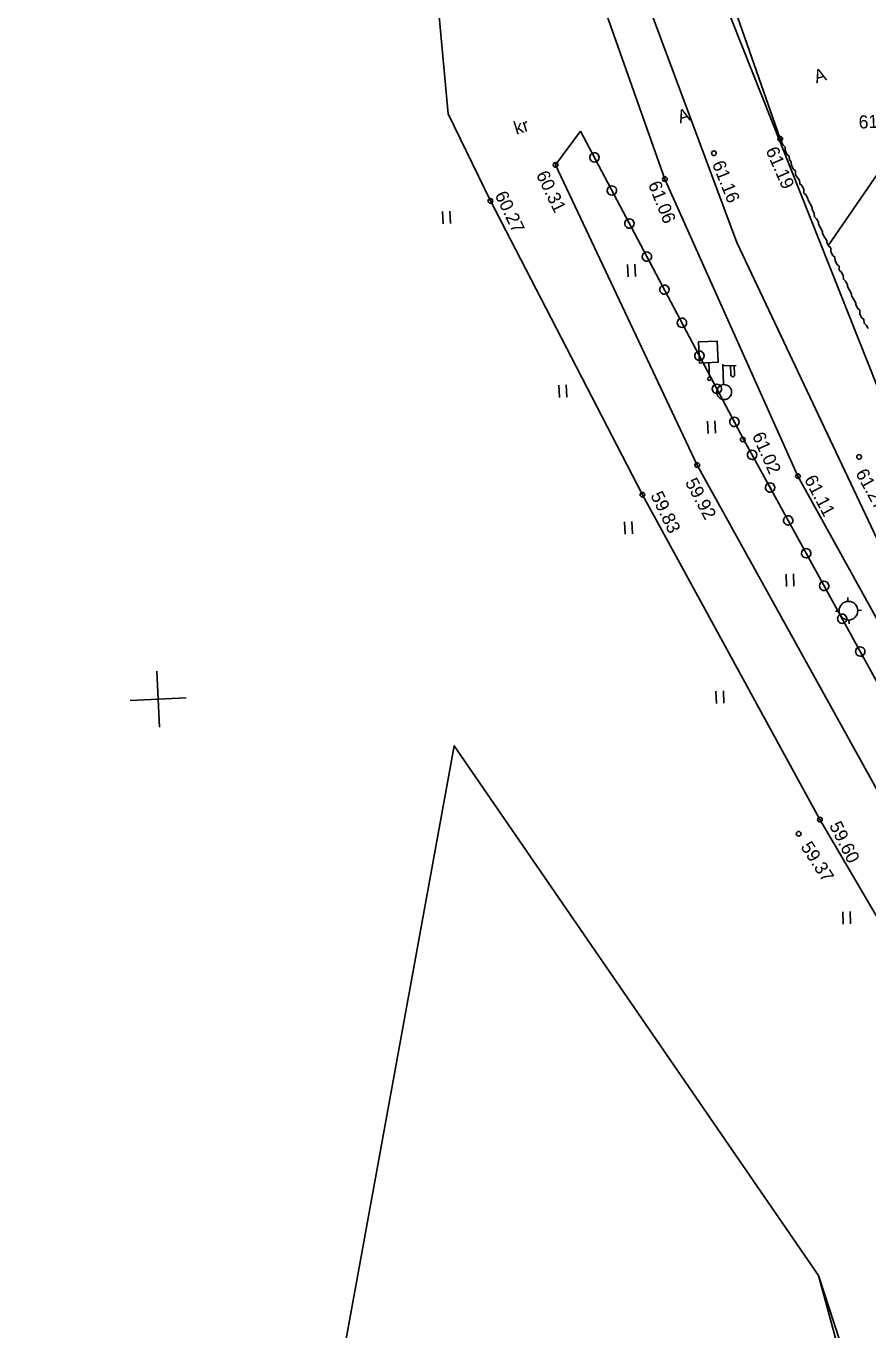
# Model space of a CAD drawing. Extents: x 641511 to 641623, y 6457493 to 6457722.
# Drawn here: x 641512.5 to 641557.5, y 6457535.3 to 6457605.1 of the extents above; entities that cross this region are included whole.
import ezdxf

# ---------------------------------------------------------------- set-up
doc = ezdxf.new("R2010")
doc.units = 0
for name, color, linetype in [('Level 10', 7, 'Continuous'), ('Level 12', 7, 'Continuous'), ('Level 14', 7, 'Continuous'), ('Level 17', 7, 'Continuous'), ('Level 19', 7, 'Continuous'), ('Level 30', 7, 'Continuous'), ('Level 38', 7, 'Continuous'), ('Level 4', 7, 'Continuous'), ('Level 5', 7, 'Continuous'), ('Level 56', 7, 'Continuous'), ('Level 6', 7, 'Continuous'), ('Level 63', 7, 'Continuous')]:
    doc.layers.add(name, color=color, linetype=linetype)

# ---------------------------------------------------------------- blocks, each defined once
blk = doc.blocks.new('KP3')
at = {"layer": 'Level 14'}
for p, q in [((-2, 501), (-2, 702)), ((-501, -1), (-697, -1)), ((1, -500), (1, -705)), ((497, -4), (705, -4))]:
    blk.add_line(p, q, dxfattribs=at)
blk.add_circle((0, 0), 500, dxfattribs=at)
blk = doc.blocks.new('RIST')
at = {"layer": 'Level 17'}
for p, q in [((0, 1500), (0, -1500)), ((-1500, 0), (1500, 0))]:
    blk.add_line(p, q, dxfattribs=at)
blk = doc.blocks.new('KHEIN5')
at = {"layer": 'Level 6'}
for p, q in [((-210.89, 335.09), (-210.89, -326.54)), ((182.28, 335.09), (182.28, -326.54))]:
    blk.add_line(p, q, dxfattribs=at)
blk = doc.blocks.new('RIST1')
at = {"layer": 'Level 14'}
for p, q in [((0, 1500), (0, -1500)), ((-1500, 0), (1500, 0))]:
    blk.add_line(p, q, dxfattribs=at)
blk = doc.blocks.new('AEDM0')
at = {"layer": 'Level 4'}
for p, q in [((0, 0), (-250, 0)), ((-250, 0), (0, 0)), ((250, 0), (0, 0)), ((0, 0), (250, 0))]:
    blk.add_line(p, q, dxfattribs=at)
for start, end in [(0, 180), (180, 0)]:
    blk.add_arc((0, 0), 250, start, end, dxfattribs=at)
blk = doc.blocks.new('LMARK4')
at = {"layer": 'Level 19'}
blk.add_line((0, 90), (0, 858), dxfattribs=at)
blk.add_lwpolyline([(-500, 1997), (-500, 858), (500, 858), (500, 1997)], close=True, dxfattribs=at)
blk.add_circle((0, 0), 89.8, dxfattribs=at)
blk = doc.blocks.new('LP14')
at = {"layer": 'Level 12'}
for p, q in [((-10, 400), (-10, 1500)), ((-10, 1400), (700, 1400)), ((400, 1400), (400, 900)), ((600, 1400), (600, 900))]:
    blk.add_line(p, q, dxfattribs=at)
for centre, radius, start, end in [((500, 900), 100, 180, 0), ((0, 0), 400, 90, 270), ((0, 0), 400, 270, 90)]:
    blk.add_arc(centre, radius, start, end, dxfattribs=at)

msp = doc.modelspace()

# ---------------------------------------------------------------- linework, layer by layer
at = {"layer": 'Level 10'}
msp.add_lwpolyline([(641521.837, 6457492.554), (641522.823, 6457497.575), (641535.387, 6457566.579), (641554.863, 6457538.245), (641556.289, 6457533.885), (641551.15, 6457517.66), (641546.438, 6457493.656)], dxfattribs=at)
at = {"layer": 'Level 12'}
msp.add_lwpolyline([(641521.837, 6457492.554), (641522.823, 6457497.575), (641535.387, 6457566.579), (641554.863, 6457538.245), (641556.289, 6457533.885), (641551.15, 6457517.66), (641546.438, 6457493.656)], dxfattribs=at)
at = {"layer": 'Level 30'}
for centre in [(641552.814, 6457599.036), (641549.271, 6457598.256), (641540.806, 6457597.638), (641546.654, 6457596.881), (641537.322, 6457595.71), (641550.808, 6457582.953), (641557.026, 6457582.024), (641548.381, 6457581.583), (641553.763, 6457580.992), (641545.448, 6457580.002), (641554.934, 6457562.627), (641553.799, 6457561.87)]:
    msp.add_circle(centre, 0.125, dxfattribs=at)
at = {"layer": 'Level 38'}
msp.add_lwpolyline([(641520.086, 6457719.047), (641529.116, 6457658.089), (641537.118, 6457629.447), (641550.488, 6457593.48), (641566.262, 6457560.146), (641594.866, 6457512.253), (641594.672, 6457507.201), (641591.922, 6457495.693)], dxfattribs=at)
at = {"layer": 'Level 4'}
for p, q in [((641535.387, 6457566.579), (641535.387, 6457566.579)), ((641554.863, 6457538.245), (641554.863, 6457538.245))]:
    msp.add_line(p, q, dxfattribs=at)
for points in [[(641542.137, 6457599.444), (641550.874, 6457582.933), (641560.613, 6457565.204), (641569.658, 6457548.494), (641578.732, 6457531.502), (641579.636, 6457529.86)], [(641521.837, 6457492.554), (641522.823, 6457497.575), (641535.387, 6457566.579), (641554.863, 6457538.245), (641556.151, 6457533.448), (641551.115, 6457517.485), (641546.438, 6457493.656)]]:
    msp.add_lwpolyline(points, dxfattribs=at)
at = {"layer": 'Level 5'}
msp.add_line((641558.589, 6457597.976), (641555.4, 6457593.34), dxfattribs=at)
for points in [[(641512.507, 6457654.517), (641520.229, 6457652.845), (641527.73, 6457646.053), (641532.633, 6457630.324), (641534.147, 6457610.423), (641535.072, 6457600.375), (641537.322, 6457595.71), (641545.448, 6457580.002), (641554.934, 6457562.627), (641565.016, 6457545.436), (641574.742, 6457529.71), (641575.501, 6457528.265)], [(641552.814, 6457599.036), (641547.241, 6457615.009), (641542.21, 6457632.276)], [(641535.468, 6457630.744), (641541.031, 6457612.769), (641546.654, 6457596.881)], [(641578.027, 6457529.239), (641577.111, 6457530.92), (641567.641, 6457547.381), (641558.161, 6457563.918), (641548.381, 6457581.583), (641540.806, 6457597.638), (641542.137, 6457599.444)], [(641546.654, 6457596.881), (641553.763, 6457580.992), (641562.878, 6457564.505), (641571.28, 6457550.096), (641577.78, 6457538.944), (641582.168, 6457530.074)]]:
    msp.add_lwpolyline(points, dxfattribs=at)
at = {"layer": 'Level 56'}
msp.add_lwpolyline([(641593.008, 6457495.741), (641597.334, 6457516.965), (641566.884, 6457563.415), (641537.257, 6457638.041), (641534.122, 6457654.634), (641522.502, 6457718.702)], dxfattribs=at)
at = {"layer": 'Level 63'}
for points in [[(641557.074, 6457589.66), (641557.065, 6457589.86), (641556.961, 6457589.956), (641556.852, 6457590.151), (641556.848, 6457590.251), (641556.739, 6457590.446), (641556.63, 6457590.641), (641556.625, 6457590.741), (641556.517, 6457590.937), (641556.408, 6457591.132), (641556.403, 6457591.232), (641556.294, 6457591.427), (641556.19, 6457591.523), (641556.181, 6457591.722), (641556.072, 6457591.918), (641555.968, 6457592.013), (641555.959, 6457592.213), (641555.855, 6457592.308), (641555.746, 6457592.504), (641555.737, 6457592.703), (641555.633, 6457592.799), (641555.524, 6457592.994), (641555.515, 6457593.194), (641555.41, 6457593.289), (641555.302, 6457593.485), (641555.297, 6457593.585), (641555.188, 6457593.78), (641555.079, 6457593.975), (641555.075, 6457594.075), (641554.966, 6457594.27), (641554.857, 6457594.466), (641554.853, 6457594.566), (641554.744, 6457594.761), (641554.64, 6457594.856), (641554.631, 6457595.056), (641554.522, 6457595.251), (641554.517, 6457595.351), (641554.408, 6457595.547), (641554.3, 6457595.742), (641554.295, 6457595.842), (641554.186, 6457596.037), (641554.082, 6457596.132), (641554.073, 6457596.332), (641553.964, 6457596.528), (641553.86, 6457596.623), (641553.851, 6457596.823), (641553.747, 6457596.918), (641553.638, 6457597.113), (641553.629, 6457597.313), (641553.524, 6457597.409), (641553.416, 6457597.604), (641553.407, 6457597.804), (641553.302, 6457597.899), (641553.293, 6457598.099), (641553.189, 6457598.194), (641553.08, 6457598.39), (641553.071, 6457598.589), (641552.967, 6457598.685), (641552.858, 6457598.88), (641552.849, 6457599.08)], [(641557.51, 6457588.879), (641557.401, 6457589.075), (641557.296, 6457589.17), (641557.287, 6457589.37), (641557.183, 6457589.465), (641557.074, 6457589.66)]]:
    msp.add_lwpolyline(points, dxfattribs=at)

# ---------------------------------------------------------------- block references
at = {"layer": 'Level 12', "xscale": 0.0009999015799069047, "yscale": 0.0009999015799069047, "rotation": 2.563958791437375}
msp.add_blockref('LP14', (641549.816, 6457585.488), dxfattribs=at)
at = {"layer": 'Level 14', "xscale": 0.0009999015799069047, "yscale": 0.0009999015799069047, "rotation": 2.563958791437375}
for name, p in [('KP3', (641556.46, 6457573.797)), ('KP3', (641556.46, 6457573.797)), ('KP3', (641556.46, 6457573.797)), ('RIST1', (641519.562, 6457569.064)), ('RIST1', (641519.562, 6457569.064)), ('RIST1', (641519.562, 6457569.064))]:
    msp.add_blockref(name, p, dxfattribs=at)
at = {"layer": 'Level 17', "xscale": 0.0009999015799069047, "yscale": 0.0009999015799069047, "rotation": 2.563958791437375}
msp.add_blockref('RIST', (641519.562, 6457569.064), dxfattribs=at)
msp.add_blockref('RIST', (641519.562, 6457569.064), dxfattribs=at)
at = {"layer": 'Level 19', "xscale": 0.0009999015799069047, "yscale": 0.0009999015799069047, "rotation": 2.563958791437375}
msp.add_blockref('LMARK4', (641549.031, 6457586.202), dxfattribs=at)
at = {"layer": 'Level 4', "xscale": 0.0009999015799069047, "yscale": 0.000999901579906905}
for p, rotation in [((641542.883, 6457598.034), -62.11510229050596), ((641543.818, 6457596.267), -62.11510229050596), ((641544.754, 6457594.499), -62.11510229050596), ((641545.689, 6457592.731), -62.11510229050596), ((641546.624, 6457590.964), -62.11510229050596), ((641547.56, 6457589.196), -62.11510229050596), ((641548.495, 6457587.429), -62.11510229050596), ((641549.43, 6457585.661), -62.11510229050596), ((641550.365, 6457583.893), -62.11510229050596), ((641551.313, 6457582.133), -61.21930760104791), ((641552.276, 6457580.38), -61.21930760104791), ((641553.239, 6457578.627), -61.21930760104791), ((641554.202, 6457576.874), -61.21930760104791), ((641555.165, 6457575.121), -61.21930760104791), ((641556.127, 6457573.369), -61.21930760104791), ((641557.09, 6457571.616), -61.21930760104791)]:
    msp.add_blockref('AEDM0', p, dxfattribs=dict(at, rotation=rotation))
at = {"layer": 'Level 6', "xscale": 0.0009999015799069047, "yscale": 0.0009999015799069047, "rotation": 2.563958791437375}
for p in [(641534.99, 6457594.814), (641544.884, 6457591.983), (641541.214, 6457585.526), (641549.154, 6457583.611), (641544.721, 6457578.223), (641553.35, 6457575.43), (641549.606, 6457569.165), (641556.378, 6457557.369)]:
    msp.add_blockref('KHEIN5', p, dxfattribs=at)

# ---------------------------------------------------------------- texts
at = {"layer": 'Level 30'}
for s, rotation, p in [('61.63', 2.56396, (641557.02, 6457599.575)), ('61.19', 293.70107, (641552.019, 6457598.419)), ('61.16', 292.08086, (641549.157, 6457597.701)), ('60.31', 295.83133, (641539.749, 6457597.12)), ('61.06', 291.94914, (641545.737, 6457596.605)), ('60.27', 295.77533, (641537.539, 6457596.031)), ('61.02', 294.01862, (641551.293, 6457583.167)), ('61.27', 298.86706, (641556.815, 6457581.15)), ('59.92', 298.13769, (641547.71, 6457580.664)), ('61.11', 297.85535, (641554.077, 6457580.826)), ('59.83', 295.9621, (641545.863, 6457579.969)), ('59.60', 296.95372, (641555.412, 6457562.312)), ('59.37', 302.69311, (641553.878, 6457561.174))]:
    msp.add_text(s, height=0.6999, rotation=rotation, dxfattribs=at).set_placement(p)
at = {"layer": 'Level 5'}
for s, height, p in [('A', 0.7, (641554.74, 6457601.995)), ('A', 0.7, (641547.452, 6457599.85)), ('kr', 0.6999, (641538.703, 6457599.245))]:
    msp.add_text(s, height=height, rotation=17.27033, dxfattribs=at).set_placement(p)

doc.saveas('drawing.dxf')
